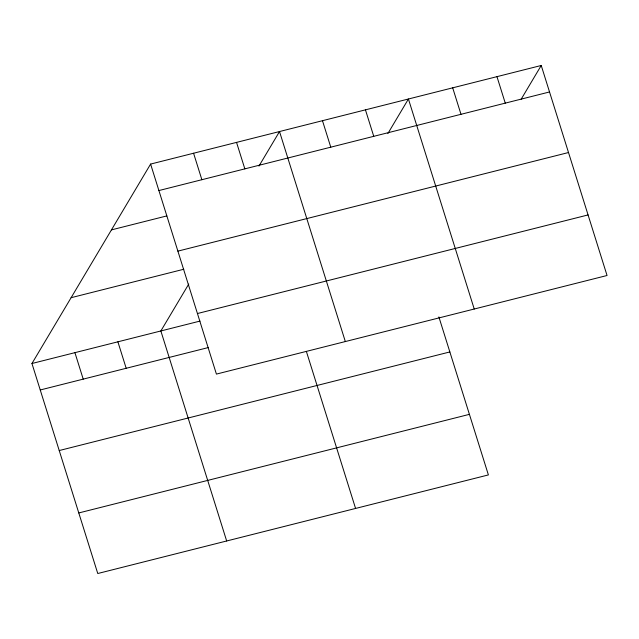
<?xml version="1.0" encoding="UTF-8"?>
<svg xmlns="http://www.w3.org/2000/svg" width="639" height="639" viewBox="0 0 639 639"><rect width="100%" height="100%" fill="white"/><g stroke="black" fill="none" stroke-linecap="round" stroke-linejoin="round"><path stroke-width="0.96" d="M438.881 316.928L488.396 474.921L97.767 573.518L31.95 363.503L150.604 164.079L541.233 65.482L607.05 275.497L216.421 374.095L150.604 164.079M188.753 284.075L160.86 330.962L226.669 540.977M258.955 166.092L279.515 131.546L345.332 341.561M387.865 133.559L408.425 99.005L474.234 309.02M521.168 99.213L541.233 65.482M158.903 190.558L549.532 91.96M111.45 229.888L166.835 215.91M177.882 251.127L568.51 152.529M71.105 297.694L183.784 269.251M197.443 313.533L588.072 214.936M31.95 363.503L200.007 321.082M40.249 389.974L208.306 347.56M59.227 450.543L449.856 351.945M78.781 512.949L469.409 414.352M496.966 76.656L505.265 103.135M452.692 87.831L460.991 114.309M365.452 109.852L373.751 136.331M322.479 120.699L330.778 147.178M306.369 351.402L355.58 508.444M236.542 142.393L244.841 168.872M193.577 153.24L201.876 179.719M117.888 341.809L126.187 368.288M74.923 352.656L83.214 379.135"/></g></svg>
